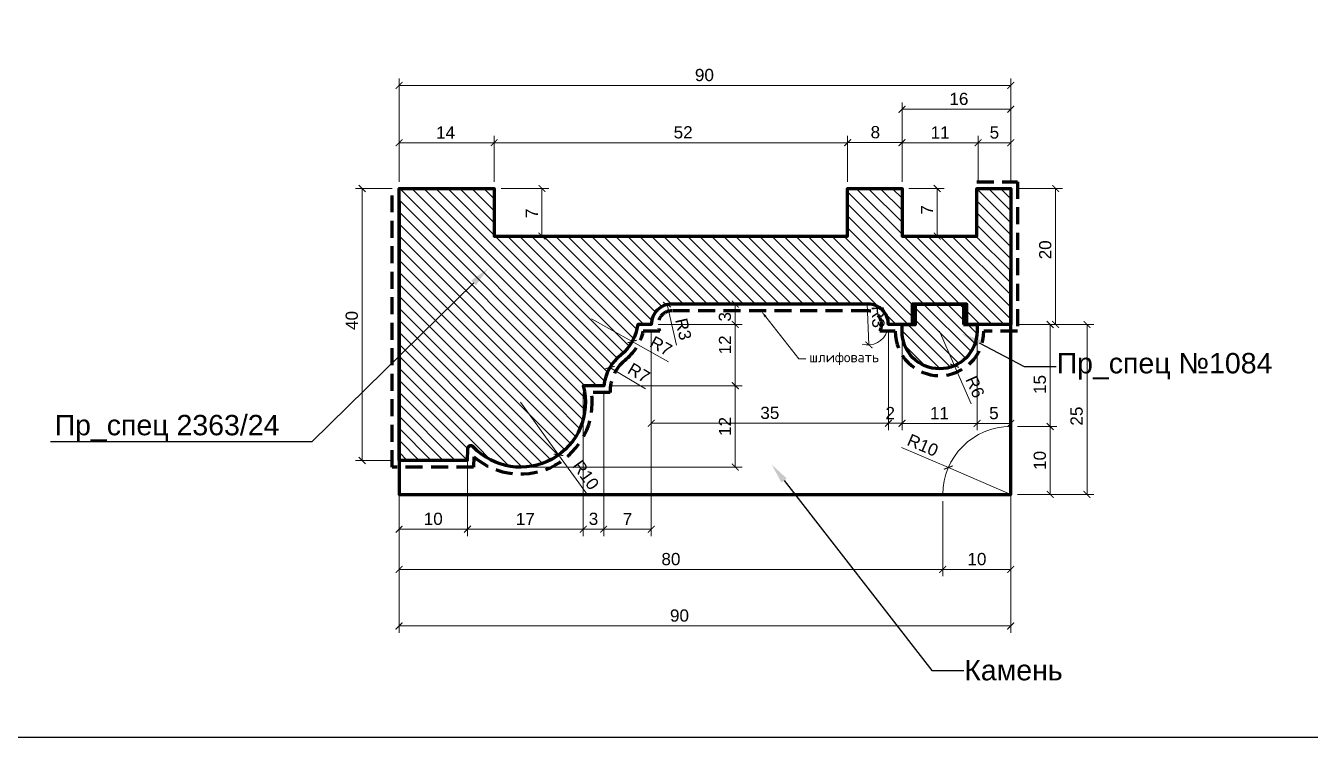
# Model space of a CAD drawing. Header units: millimetres. Extents: x 107 to 677, y -13925 to -13545.
# Drawn here: x 283.4 to 472.4, y -13925.3 to -13820.6 of the extents above; entities that cross this region are included whole.
import ezdxf
from ezdxf import colors
from ezdxf.entities.mleader import LeaderData, LeaderLine
from ezdxf.math import Vec2, Vec3

# ---------------------------------------------------------------- set-up
doc = ezdxf.new("R2010")
doc.units = ezdxf.units.MM
doc.linetypes.add('HIDDEN', pattern=[0.375, 0.25, -0.125])
doc.layers.add('Outside panel', color=7, linetype='Continuous', lineweight=18, true_color=0x7f5e57)
for name, color, linetype, lineweight in [('линия 15', 7, 'Continuous', 15), ('линия 50', 1, 'Continuous', 100), ('служебный слой РАЗМЕРЫ', 7, 'Continuous', 9)]:
    doc.layers.add(name, color=color, linetype=linetype, lineweight=lineweight)
doc.layers.add('размеры в модели', color=7, linetype='Continuous')
doc.styles.get("Standard").update_dxf_attribs({"font": 'arial.ttf'})
doc.styles.add('ЕСКД профили текст', font='isocpeur.ttf')
doc.dimstyles.new('M_1', dxfattribs={"dimtxt": 1.8, "dimasz": 1, "dimexe": 1, "dimexo": 1, "dimgap": 0.6, "dimtad": 1, "dimdec": 0, "dimdsep": 46, "dimtxsty": 'Standard', "dimblk": 'ARCHTICK', "dimcen": -5, "dimclrd": 7, "dimclre": 7, "dimclrt": 7, "dimadec": 0, "dimazin": 0, "dimtfac": 1, "dimtdec": 0, "dimtmove": 0, "dimatfit": 3, "dimfxl": 1, "dimtolj": 1, "dimtzin": 0, "dimlwd": 5, "dimlwe": 5, "dimarcsym": 0})

# ---------------------------------------------------------------- blocks, each defined once
blk = doc.blocks.new('_ArchTick')
at = {"color": 0, "linetype": 'ByBlock', "const_width": 0.15}
blk.add_lwpolyline([(-0.5, -0.5), (0.5, 0.5)], dxfattribs=at)
blk = doc.blocks.new('*D40')
at = {"layer": 'Defpoints', "color": 0, "ltscale": 1000, "transparency": 16777216}
for p in [(412.36, -13844.59), (412.36, -13851.59), (417.54, -13851.59)]:
    blk.add_point(p, dxfattribs=at)
at = {"layer": 'линия 15', "color": 7, "lineweight": 5, "ltscale": 1000, "transparency": 16777216}
for p, q in [((413.36, -13844.59), (418.54, -13844.59)), ((417.54, -13844.59), (417.54, -13851.59)), ((413.36, -13851.59), (418.54, -13851.59))]:
    blk.add_line(p, q, dxfattribs=at)
for p, rotation in [((417.54, -13844.59), 90), ((417.54, -13851.59), 270)]:
    blk.add_blockref('_ArchTick', p, dxfattribs=dict(at, rotation=rotation))
at = {"layer": 'линия 15', "color": 7, "ltscale": 1000, "transparency": 16777216, "insert": (416.04, -13847.73), "char_height": 1.8, "attachment_point": 5, "rotation": 90}
blk.add_mtext('\\A1;7', dxfattribs=at)
blk = doc.blocks.new('*D39')
at = {"layer": 'Defpoints', "color": 0, "ltscale": 1000, "transparency": 16777216}
for p in [(428.36, -13829.41), (338.36, -13844.59), (428.36, -13844.62)]:
    blk.add_point(p, dxfattribs=at)
at = {"layer": 'линия 15', "color": 7, "lineweight": 5, "ltscale": 1000, "transparency": 16777216}
for p, q in [((338.36, -13843.59), (338.36, -13828.41)), ((338.36, -13829.41), (428.36, -13829.41)), ((428.36, -13843.62), (428.36, -13828.41))]:
    blk.add_line(p, q, dxfattribs=at)
at = {"layer": 'линия 15', "color": 7, "lineweight": 5, "ltscale": 1000, "transparency": 16777216, "rotation": 180}
blk.add_blockref('_ArchTick', (338.36, -13829.41), dxfattribs=at)
at = {"layer": 'линия 15', "color": 7, "lineweight": 5, "ltscale": 1000, "transparency": 16777216}
blk.add_blockref('_ArchTick', (428.36, -13829.41), dxfattribs=at)
at = {"layer": 'линия 15', "color": 7, "ltscale": 1000, "transparency": 16777216, "insert": (383.29, -13827.9), "char_height": 1.8, "attachment_point": 5}
blk.add_mtext('\\A1;90', dxfattribs=at)
blk = doc.blocks.new('*D38')
at = {"layer": 'Defpoints', "color": 0, "ltscale": 1000, "transparency": 16777216}
for p in [(412.36, -13837.83), (404.36, -13844.59), (412.36, -13844.59)]:
    blk.add_point(p, dxfattribs=at)
at = {"layer": 'линия 15', "color": 7, "lineweight": 5, "ltscale": 1000, "transparency": 16777216}
for p, q in [((404.36, -13843.59), (404.36, -13836.83)), ((412.36, -13843.59), (412.36, -13836.83)), ((404.36, -13837.83), (412.36, -13837.83))]:
    blk.add_line(p, q, dxfattribs=at)
at = {"layer": 'линия 15', "color": 7, "lineweight": 5, "ltscale": 1000, "transparency": 16777216, "rotation": 180}
blk.add_blockref('_ArchTick', (404.36, -13837.83), dxfattribs=at)
at = {"layer": 'линия 15', "color": 7, "lineweight": 5, "ltscale": 1000, "transparency": 16777216}
blk.add_blockref('_ArchTick', (412.36, -13837.83), dxfattribs=at)
at = {"layer": 'линия 15', "color": 7, "ltscale": 1000, "transparency": 16777216, "insert": (408.44, -13836.31), "char_height": 1.8, "attachment_point": 5}
blk.add_mtext('\\A1;8', dxfattribs=at)
blk = doc.blocks.new('*D37')
at = {"layer": 'Defpoints', "color": 0, "ltscale": 1000, "transparency": 16777216}
for p in [(404.36, -13837.85), (352.36, -13844.59), (404.36, -13844.59)]:
    blk.add_point(p, dxfattribs=at)
at = {"layer": 'линия 15', "color": 7, "lineweight": 5, "ltscale": 1000, "transparency": 16777216}
for p, q in [((352.36, -13843.59), (352.36, -13836.85)), ((404.36, -13843.59), (404.36, -13836.85)), ((352.36, -13837.85), (404.36, -13837.85))]:
    blk.add_line(p, q, dxfattribs=at)
at = {"layer": 'линия 15', "color": 7, "lineweight": 5, "ltscale": 1000, "transparency": 16777216, "rotation": 180}
blk.add_blockref('_ArchTick', (352.36, -13837.85), dxfattribs=at)
at = {"layer": 'линия 15', "color": 7, "lineweight": 5, "ltscale": 1000, "transparency": 16777216}
blk.add_blockref('_ArchTick', (404.36, -13837.85), dxfattribs=at)
at = {"layer": 'линия 15', "color": 7, "ltscale": 1000, "transparency": 16777216, "insert": (380.16, -13836.33), "char_height": 1.8, "attachment_point": 5}
blk.add_mtext('\\A1;52', dxfattribs=at)
blk = doc.blocks.new('*D36')
at = {"layer": 'Defpoints', "color": 0, "ltscale": 1000, "transparency": 16777216}
for p in [(352.36, -13844.59), (352.36, -13851.59), (359.39, -13851.59)]:
    blk.add_point(p, dxfattribs=at)
at = {"layer": 'линия 15', "color": 7, "lineweight": 5, "ltscale": 1000, "transparency": 16777216}
for p, q in [((353.36, -13844.59), (360.39, -13844.59)), ((359.39, -13844.59), (359.39, -13851.59)), ((353.36, -13851.59), (360.39, -13851.59))]:
    blk.add_line(p, q, dxfattribs=at)
for p, rotation in [((359.39, -13844.59), 90), ((359.39, -13851.59), 270)]:
    blk.add_blockref('_ArchTick', p, dxfattribs=dict(at, rotation=rotation))
at = {"layer": 'линия 15', "color": 7, "ltscale": 1000, "transparency": 16777216, "insert": (357.89, -13848.24), "char_height": 1.8, "attachment_point": 5, "rotation": 90}
blk.add_mtext('\\A1;7', dxfattribs=at)
blk = doc.blocks.new('*D35')
at = {"layer": 'Defpoints', "color": 0, "ltscale": 1000, "transparency": 16777216}
for p in [(428.36, -13832.93), (412.36, -13844.59), (428.36, -13844.59)]:
    blk.add_point(p, dxfattribs=at)
at = {"layer": 'линия 15', "color": 7, "lineweight": 5, "ltscale": 1000, "transparency": 16777216}
for p, q in [((412.36, -13843.59), (412.36, -13831.93)), ((412.36, -13832.93), (428.36, -13832.93)), ((428.36, -13843.59), (428.36, -13831.93))]:
    blk.add_line(p, q, dxfattribs=at)
at = {"layer": 'линия 15', "color": 7, "lineweight": 5, "ltscale": 1000, "transparency": 16777216, "rotation": 180}
blk.add_blockref('_ArchTick', (412.36, -13832.93), dxfattribs=at)
at = {"layer": 'линия 15', "color": 7, "lineweight": 5, "ltscale": 1000, "transparency": 16777216}
blk.add_blockref('_ArchTick', (428.36, -13832.93), dxfattribs=at)
at = {"layer": 'линия 15', "color": 7, "ltscale": 1000, "transparency": 16777216, "insert": (420.73, -13831.41), "char_height": 1.8, "attachment_point": 5}
blk.add_mtext('\\A1;16', dxfattribs=at)
blk = doc.blocks.new('*D30')
at = {"layer": 'Defpoints', "color": 0, "ltscale": 1000, "transparency": 16777216}
for p in [(368.47, -13873.59), (356.23, -13885.58), (387.83, -13885.58)]:
    blk.add_point(p, dxfattribs=at)
at = {"layer": 'линия 15', "color": 7, "lineweight": 5, "ltscale": 1000, "transparency": 16777216}
for p, q in [((369.47, -13873.59), (388.83, -13873.59)), ((387.83, -13873.59), (387.83, -13885.58)), ((357.23, -13885.58), (388.83, -13885.58))]:
    blk.add_line(p, q, dxfattribs=at)
for p, rotation in [((387.83, -13873.59), 90), ((387.83, -13885.58), 270)]:
    blk.add_blockref('_ArchTick', p, dxfattribs=dict(at, rotation=rotation))
at = {"layer": 'линия 15', "color": 7, "ltscale": 1000, "transparency": 16777216, "insert": (386.32, -13879.59), "char_height": 1.8, "attachment_point": 5, "rotation": 90}
blk.add_mtext('\\A1;12', dxfattribs=at)
blk = doc.blocks.new('*D29')
at = {"layer": 'Defpoints', "color": 0, "ltscale": 1000, "transparency": 16777216}
for p in [(378.47, -13861.59), (368.47, -13873.59), (387.83, -13873.59)]:
    blk.add_point(p, dxfattribs=at)
at = {"layer": 'линия 15', "color": 7, "lineweight": 5, "ltscale": 1000, "transparency": 16777216}
for p, q in [((379.47, -13861.59), (388.83, -13861.59)), ((387.83, -13861.59), (387.83, -13873.59)), ((369.47, -13873.59), (388.83, -13873.59))]:
    blk.add_line(p, q, dxfattribs=at)
for p, rotation in [((387.83, -13861.59), 90), ((387.83, -13873.59), 270)]:
    blk.add_blockref('_ArchTick', p, dxfattribs=dict(at, rotation=rotation))
at = {"layer": 'линия 15', "color": 7, "ltscale": 1000, "transparency": 16777216, "insert": (386.32, -13867.59), "char_height": 1.8, "attachment_point": 5, "rotation": 90}
blk.add_mtext('\\A1;12', dxfattribs=at)
blk = doc.blocks.new('*D28')
at = {"layer": 'Defpoints', "color": 0, "ltscale": 1000, "transparency": 16777216}
for p in [(378.47, -13861.59), (387.83, -13861.59), (375.47, -13864.59)]:
    blk.add_point(p, dxfattribs=at)
at = {"layer": 'линия 15', "color": 7, "lineweight": 5, "ltscale": 1000, "transparency": 16777216}
for p, q in [((379.47, -13861.59), (388.83, -13861.59)), ((387.83, -13864.59), (387.83, -13861.59)), ((376.47, -13864.59), (388.83, -13864.59))]:
    blk.add_line(p, q, dxfattribs=at)
for p, rotation in [((387.83, -13861.59), 90), ((387.83, -13864.59), 270)]:
    blk.add_blockref('_ArchTick', p, dxfattribs=dict(at, rotation=rotation))
at = {"layer": 'линия 15', "color": 7, "ltscale": 1000, "transparency": 16777216, "insert": (386.31, -13863.46), "char_height": 1.8, "attachment_point": 5, "rotation": 90}
blk.add_mtext('\\A1;3', dxfattribs=at)
blk = doc.blocks.new('*D27')
at = {"layer": 'Defpoints', "color": 0, "ltscale": 1000, "transparency": 16777216}
for p in [(338.36, -13884.59), (418.36, -13889.59), (338.36, -13900.63)]:
    blk.add_point(p, dxfattribs=at)
at = {"layer": 'линия 15', "color": 7, "lineweight": 5, "ltscale": 1000, "transparency": 16777216}
for p, q in [((338.36, -13885.59), (338.36, -13901.63)), ((418.36, -13890.59), (418.36, -13901.63)), ((418.36, -13900.63), (338.36, -13900.63))]:
    blk.add_line(p, q, dxfattribs=at)
at = {"layer": 'линия 15', "color": 7, "lineweight": 5, "ltscale": 1000, "transparency": 16777216, "rotation": 180}
blk.add_blockref('_ArchTick', (338.36, -13900.63), dxfattribs=at)
at = {"layer": 'линия 15', "color": 7, "lineweight": 5, "ltscale": 1000, "transparency": 16777216}
blk.add_blockref('_ArchTick', (418.36, -13900.63), dxfattribs=at)
at = {"layer": 'линия 15', "color": 7, "ltscale": 1000, "transparency": 16777216, "insert": (378.36, -13899.11), "char_height": 1.8, "attachment_point": 5}
blk.add_mtext('\\A1;80', dxfattribs=at)
blk = doc.blocks.new('*D26')
at = {"layer": 'Defpoints', "color": 0, "ltscale": 1000, "transparency": 16777216}
for p in [(418.36, -13889.59), (428.36, -13889.59), (418.36, -13900.63)]:
    blk.add_point(p, dxfattribs=at)
at = {"layer": 'линия 15', "color": 7, "lineweight": 5, "ltscale": 1000, "transparency": 16777216}
for p, q in [((418.36, -13890.59), (418.36, -13901.63)), ((428.36, -13890.59), (428.36, -13901.63)), ((428.36, -13900.63), (418.36, -13900.63))]:
    blk.add_line(p, q, dxfattribs=at)
at = {"layer": 'линия 15', "color": 7, "lineweight": 5, "ltscale": 1000, "transparency": 16777216, "rotation": 180}
blk.add_blockref('_ArchTick', (418.36, -13900.63), dxfattribs=at)
at = {"layer": 'линия 15', "color": 7, "lineweight": 5, "ltscale": 1000, "transparency": 16777216}
blk.add_blockref('_ArchTick', (428.36, -13900.63), dxfattribs=at)
at = {"layer": 'линия 15', "color": 7, "ltscale": 1000, "transparency": 16777216, "insert": (423.38, -13899.11), "char_height": 1.8, "attachment_point": 5}
blk.add_mtext('\\A1;10', dxfattribs=at)
blk = doc.blocks.new('*D25')
at = {"layer": 'Defpoints', "color": 0, "ltscale": 1000, "transparency": 16777216}
for p in [(419.18, -13885.64), (428.36, -13889.59)]:
    blk.add_point(p, dxfattribs=at)
at = {"layer": 'линия 15', "color": 7, "lineweight": 5, "ltscale": 1000, "transparency": 16777216}
for p in [(412.3, -13882.67), (428.36, -13889.59)]:
    blk.add_line(p, (419.18, -13885.64), dxfattribs=at)
at = {"layer": 'линия 15', "color": 7, "lineweight": 5, "ltscale": 1000, "transparency": 16777216, "rotation": 336.679300267845}
blk.add_blockref('_ArchTick', (419.18, -13885.64), dxfattribs=at)
at = {"layer": 'линия 15', "color": 7, "ltscale": 1000, "transparency": 16777216, "insert": (415.42, -13882.36), "char_height": 1.8, "attachment_point": 5, "rotation": 336.6793}
blk.add_mtext('\\A1;R10', dxfattribs=at)
blk = doc.blocks.new('*D24')
at = {"layer": 'Defpoints', "color": 0, "ltscale": 1000, "transparency": 16777216}
for p in [(428.36, -13864.59), (439.58, -13864.59), (428.36, -13889.59)]:
    blk.add_point(p, dxfattribs=at)
at = {"layer": 'линия 15', "color": 7, "lineweight": 5, "ltscale": 1000, "transparency": 16777216}
for p, q in [((429.36, -13864.59), (440.58, -13864.59)), ((439.58, -13889.59), (439.58, -13864.59)), ((429.36, -13889.59), (440.58, -13889.59))]:
    blk.add_line(p, q, dxfattribs=at)
for p, rotation in [((439.58, -13864.59), 90), ((439.58, -13889.59), 270)]:
    blk.add_blockref('_ArchTick', p, dxfattribs=dict(at, rotation=rotation))
at = {"layer": 'линия 15', "color": 7, "ltscale": 1000, "transparency": 16777216, "insert": (438.06, -13878.07), "char_height": 1.8, "attachment_point": 5, "rotation": 90}
blk.add_mtext('\\A1;25', dxfattribs=at)
blk = doc.blocks.new('*D23')
at = {"layer": 'Defpoints', "color": 0, "ltscale": 1000, "transparency": 16777216}
for p in [(428.36, -13879.59), (428.36, -13889.59), (434.16, -13889.59)]:
    blk.add_point(p, dxfattribs=at)
at = {"layer": 'линия 15', "color": 7, "lineweight": 5, "ltscale": 1000, "transparency": 16777216}
for p, q in [((429.36, -13879.59), (435.16, -13879.59)), ((434.16, -13879.59), (434.16, -13889.59)), ((429.36, -13889.59), (435.16, -13889.59))]:
    blk.add_line(p, q, dxfattribs=at)
for p, rotation in [((434.16, -13879.59), 90), ((434.16, -13889.59), 270)]:
    blk.add_blockref('_ArchTick', p, dxfattribs=dict(at, rotation=rotation))
at = {"layer": 'линия 15', "color": 7, "ltscale": 1000, "transparency": 16777216, "insert": (432.64, -13884.59), "char_height": 1.8, "attachment_point": 5, "rotation": 90}
blk.add_mtext('\\A1;10', dxfattribs=at)
blk = doc.blocks.new('*D22')
at = {"layer": 'Defpoints', "color": 0, "ltscale": 1000, "transparency": 16777216}
for p in [(428.36, -13864.59), (428.36, -13879.59), (434.16, -13879.59)]:
    blk.add_point(p, dxfattribs=at)
at = {"layer": 'линия 15', "color": 7, "lineweight": 5, "ltscale": 1000, "transparency": 16777216}
for p, q in [((429.36, -13864.59), (435.16, -13864.59)), ((434.16, -13864.59), (434.16, -13879.59)), ((429.36, -13879.59), (435.16, -13879.59))]:
    blk.add_line(p, q, dxfattribs=at)
for p, rotation in [((434.16, -13864.59), 90), ((434.16, -13879.59), 270)]:
    blk.add_blockref('_ArchTick', p, dxfattribs=dict(at, rotation=rotation))
at = {"layer": 'линия 15', "color": 7, "ltscale": 1000, "transparency": 16777216, "insert": (432.64, -13873.42), "char_height": 1.8, "attachment_point": 5, "rotation": 90}
blk.add_mtext('\\A1;15', dxfattribs=at)
blk = doc.blocks.new('*D21')
at = {"layer": 'Defpoints', "color": 0, "ltscale": 1000, "transparency": 16777216}
for p in [(338.36, -13844.59), (428.36, -13844.62), (428.36, -13908.94)]:
    blk.add_point(p, dxfattribs=at)
at = {"layer": 'линия 15', "color": 7, "lineweight": 5, "ltscale": 1000, "transparency": 16777216}
for p, q in [((338.36, -13845.59), (338.36, -13909.94)), ((428.36, -13845.62), (428.36, -13909.94)), ((338.36, -13908.94), (428.36, -13908.94))]:
    blk.add_line(p, q, dxfattribs=at)
at = {"layer": 'линия 15', "color": 7, "lineweight": 5, "ltscale": 1000, "transparency": 16777216, "rotation": 180}
blk.add_blockref('_ArchTick', (338.36, -13908.94), dxfattribs=at)
at = {"layer": 'линия 15', "color": 7, "lineweight": 5, "ltscale": 1000, "transparency": 16777216}
blk.add_blockref('_ArchTick', (428.36, -13908.94), dxfattribs=at)
at = {"layer": 'линия 15', "color": 7, "ltscale": 1000, "transparency": 16777216, "insert": (379.62, -13907.42), "char_height": 1.8, "attachment_point": 5}
blk.add_mtext('\\A1;90', dxfattribs=at)
blk = doc.blocks.new('*D18')
at = {"layer": 'Defpoints', "color": 0, "ltscale": 1000, "transparency": 16777216}
for p in [(352.36, -13837.85), (338.36, -13844.59), (352.36, -13844.59)]:
    blk.add_point(p, dxfattribs=at)
at = {"layer": 'линия 15', "color": 7, "lineweight": 5, "ltscale": 1000, "transparency": 16777216}
for p, q in [((338.36, -13843.59), (338.36, -13836.85)), ((352.36, -13843.59), (352.36, -13836.85)), ((338.36, -13837.85), (352.36, -13837.85))]:
    blk.add_line(p, q, dxfattribs=at)
at = {"layer": 'линия 15', "color": 7, "lineweight": 5, "ltscale": 1000, "transparency": 16777216, "rotation": 180}
blk.add_blockref('_ArchTick', (338.36, -13837.85), dxfattribs=at)
at = {"layer": 'линия 15', "color": 7, "lineweight": 5, "ltscale": 1000, "transparency": 16777216}
blk.add_blockref('_ArchTick', (352.36, -13837.85), dxfattribs=at)
at = {"layer": 'линия 15', "color": 7, "ltscale": 1000, "transparency": 16777216, "insert": (345.2, -13836.35), "char_height": 1.8, "attachment_point": 5}
blk.add_mtext('\\A1;14', dxfattribs=at)
blk = doc.blocks.new('*D17')
at = {"layer": 'Defpoints', "color": 0, "ltscale": 1000, "transparency": 16777216}
for p in [(417.88, -13865.59), (420.09, -13870.65)]:
    blk.add_point(p, dxfattribs=at)
at = {"layer": 'линия 15', "color": 7, "lineweight": 5, "ltscale": 1000, "transparency": 16777216}
for p in [(417.88, -13865.59), (422.54, -13876.24)]:
    blk.add_line(p, (420.09, -13870.65), dxfattribs=at)
at = {"layer": 'линия 15', "color": 7, "lineweight": 5, "ltscale": 1000, "transparency": 16777216, "rotation": 113.6330906458843}
blk.add_blockref('_ArchTick', (420.09, -13870.65), dxfattribs=at)
at = {"layer": 'линия 15', "color": 7, "ltscale": 1000, "transparency": 16777216, "insert": (423.11, -13873.76), "char_height": 1.8, "attachment_point": 5, "rotation": 293.6331}
blk.add_mtext('\\A1;R6', dxfattribs=at)
blk = doc.blocks.new('*D16')
at = {"layer": 'Defpoints', "color": 0, "ltscale": 1000, "transparency": 16777216}
for p in [(407.36, -13864.59), (407.49, -13867.59)]:
    blk.add_point(p, dxfattribs=at)
at = {"layer": 'линия 15', "color": 7, "lineweight": 5, "ltscale": 1000, "transparency": 16777216}
blk.add_line((407.22, -13861.5), (407.49, -13867.59), dxfattribs=at)
blk.add_arc((407.36, -13864.59), 3, 253.4818, 340.9002, dxfattribs=at)
at = {"layer": 'линия 15', "color": 7, "lineweight": 5, "ltscale": 1000, "transparency": 16777216, "rotation": 272.580401310598}
blk.add_blockref('_ArchTick', (407.49, -13867.59), dxfattribs=at)
at = {"layer": 'линия 15', "color": 7, "ltscale": 1000, "transparency": 16777216, "insert": (408.83, -13863.48), "char_height": 1.8, "attachment_point": 5, "rotation": 272.5804}
blk.add_mtext('\\A1;R3', dxfattribs=at)
blk = doc.blocks.new('*D15')
at = {"layer": 'Defpoints', "color": 0, "ltscale": 1000, "transparency": 16777216}
for p in [(377.79, -13861.67), (378.47, -13864.59)]:
    blk.add_point(p, dxfattribs=at)
at = {"layer": 'линия 15', "color": 7, "lineweight": 5, "ltscale": 1000, "transparency": 16777216}
blk.add_line((379.17, -13867.62), (377.79, -13861.67), dxfattribs=at)
at = {"layer": 'линия 15', "color": 7, "lineweight": 5, "ltscale": 1000, "transparency": 16777216, "rotation": 103.1196442628011}
blk.add_blockref('_ArchTick', (377.79, -13861.67), dxfattribs=at)
at = {"layer": 'линия 15', "color": 7, "ltscale": 1000, "transparency": 16777216, "insert": (380.19, -13865.27), "char_height": 1.8, "attachment_point": 5, "rotation": 283.1196}
blk.add_mtext('\\A1;R3', dxfattribs=at)
blk = doc.blocks.new('*D14')
at = {"layer": 'Defpoints', "color": 0, "ltscale": 1000, "transparency": 16777216}
for p in [(366.65, -13863.75), (372.65, -13867.1)]:
    blk.add_point(p, dxfattribs=at)
at = {"layer": 'линия 15', "color": 7, "lineweight": 5, "ltscale": 1000, "transparency": 16777216}
for p in [(366.65, -13863.75), (377.98, -13870.07)]:
    blk.add_line(p, (372.65, -13867.1), dxfattribs=at)
at = {"layer": 'линия 15', "color": 7, "lineweight": 5, "ltscale": 1000, "transparency": 16777216, "rotation": 150.8541179519521}
blk.add_blockref('_ArchTick', (372.65, -13867.1), dxfattribs=at)
at = {"layer": 'линия 15', "color": 7, "ltscale": 1000, "transparency": 16777216, "insert": (376.92, -13867.76), "char_height": 1.8, "attachment_point": 5, "rotation": 330.8541}
blk.add_mtext('\\A1;R7', dxfattribs=at)
blk = doc.blocks.new('*D13')
at = {"layer": 'Defpoints', "color": 0, "ltscale": 1000, "transparency": 16777216}
for p in [(369.39, -13870.92), (375.29, -13874.44)]:
    blk.add_point(p, dxfattribs=at)
at = {"layer": 'линия 15', "color": 7, "lineweight": 5, "ltscale": 1000, "transparency": 16777216}
blk.add_line((374.64, -13874.05), (369.39, -13870.92), dxfattribs=at)
at = {"layer": 'линия 15', "color": 7, "lineweight": 5, "ltscale": 1000, "transparency": 16777216, "rotation": 149.1640841343439}
blk.add_blockref('_ArchTick', (369.39, -13870.92), dxfattribs=at)
at = {"layer": 'линия 15', "color": 7, "ltscale": 1000, "transparency": 16777216, "insert": (373.65, -13871.71), "char_height": 1.8, "attachment_point": 5, "rotation": 329.1641}
blk.add_mtext('\\A1;R7', dxfattribs=at)
blk = doc.blocks.new('*D12')
at = {"layer": 'Defpoints', "color": 0, "ltscale": 1000, "transparency": 16777216}
for p in [(356.23, -13876.03), (361.83, -13883.77)]:
    blk.add_point(p, dxfattribs=at)
at = {"layer": 'линия 15', "color": 7, "lineweight": 5, "ltscale": 1000, "transparency": 16777216}
for p in [(356.23, -13876.03), (366.22, -13889.84)]:
    blk.add_line(p, (361.83, -13883.77), dxfattribs=at)
at = {"layer": 'линия 15', "color": 7, "lineweight": 5, "ltscale": 1000, "transparency": 16777216, "rotation": 125.8761396792678}
blk.add_blockref('_ArchTick', (361.83, -13883.77), dxfattribs=at)
at = {"layer": 'линия 15', "color": 7, "ltscale": 1000, "transparency": 16777216, "insert": (365.84, -13886.73), "char_height": 1.8, "attachment_point": 5, "rotation": 305.8761}
blk.add_mtext('\\A1;R10', dxfattribs=at)
blk = doc.blocks.new('*D11')
at = {"layer": 'Defpoints', "color": 0, "ltscale": 1000, "transparency": 16777216}
for p in [(338.36, -13884.59), (348.42, -13882.91), (338.36, -13894.71)]:
    blk.add_point(p, dxfattribs=at)
at = {"layer": 'линия 15', "color": 7, "lineweight": 5, "ltscale": 1000, "transparency": 16777216}
for p, q in [((348.42, -13883.91), (348.42, -13895.71)), ((338.36, -13885.59), (338.36, -13895.71)), ((348.42, -13894.71), (338.36, -13894.71))]:
    blk.add_line(p, q, dxfattribs=at)
at = {"layer": 'линия 15', "color": 7, "lineweight": 5, "ltscale": 1000, "transparency": 16777216, "rotation": 180}
blk.add_blockref('_ArchTick', (338.36, -13894.71), dxfattribs=at)
at = {"layer": 'линия 15', "color": 7, "lineweight": 5, "ltscale": 1000, "transparency": 16777216}
blk.add_blockref('_ArchTick', (348.42, -13894.71), dxfattribs=at)
at = {"layer": 'линия 15', "color": 7, "ltscale": 1000, "transparency": 16777216, "insert": (343.39, -13893.19), "char_height": 1.8, "attachment_point": 5}
blk.add_mtext('\\A1;10', dxfattribs=at)
blk = doc.blocks.new('*D10')
at = {"layer": 'Defpoints', "color": 0, "ltscale": 1000, "transparency": 16777216}
for p in [(365.47, -13873.59), (348.42, -13882.91), (348.42, -13894.71)]:
    blk.add_point(p, dxfattribs=at)
at = {"layer": 'линия 15', "color": 7, "lineweight": 5, "ltscale": 1000, "transparency": 16777216}
for p, q in [((365.47, -13874.59), (365.47, -13895.71)), ((348.42, -13883.91), (348.42, -13895.71)), ((365.47, -13894.71), (348.42, -13894.71))]:
    blk.add_line(p, q, dxfattribs=at)
at = {"layer": 'линия 15', "color": 7, "lineweight": 5, "ltscale": 1000, "transparency": 16777216, "rotation": 180}
blk.add_blockref('_ArchTick', (348.42, -13894.71), dxfattribs=at)
at = {"layer": 'линия 15', "color": 7, "lineweight": 5, "ltscale": 1000, "transparency": 16777216}
blk.add_blockref('_ArchTick', (365.47, -13894.71), dxfattribs=at)
at = {"layer": 'линия 15', "color": 7, "ltscale": 1000, "transparency": 16777216, "insert": (356.94, -13893.21), "char_height": 1.8, "attachment_point": 5}
blk.add_mtext('\\A1;17', dxfattribs=at)
blk = doc.blocks.new('*D9')
at = {"layer": 'Defpoints', "color": 0, "ltscale": 1000, "transparency": 16777216}
for p in [(365.47, -13873.59), (368.47, -13873.59), (365.47, -13894.71)]:
    blk.add_point(p, dxfattribs=at)
at = {"layer": 'линия 15', "color": 7, "lineweight": 5, "ltscale": 1000, "transparency": 16777216}
for p, q in [((365.47, -13874.59), (365.47, -13895.71)), ((368.47, -13874.59), (368.47, -13895.71)), ((368.47, -13894.71), (365.47, -13894.71))]:
    blk.add_line(p, q, dxfattribs=at)
at = {"layer": 'линия 15', "color": 7, "lineweight": 5, "ltscale": 1000, "transparency": 16777216, "rotation": 180}
blk.add_blockref('_ArchTick', (365.47, -13894.71), dxfattribs=at)
at = {"layer": 'линия 15', "color": 7, "lineweight": 5, "ltscale": 1000, "transparency": 16777216}
blk.add_blockref('_ArchTick', (368.47, -13894.71), dxfattribs=at)
at = {"layer": 'линия 15', "color": 7, "ltscale": 1000, "transparency": 16777216, "insert": (366.97, -13893.19), "char_height": 1.8, "attachment_point": 5}
blk.add_mtext('\\A1;3', dxfattribs=at)
blk = doc.blocks.new('*D8')
at = {"layer": 'Defpoints', "color": 0, "ltscale": 1000, "transparency": 16777216}
for p in [(375.47, -13864.59), (368.47, -13873.59), (368.47, -13894.71)]:
    blk.add_point(p, dxfattribs=at)
at = {"layer": 'линия 15', "color": 7, "lineweight": 5, "ltscale": 1000, "transparency": 16777216}
for p, q in [((375.47, -13865.59), (375.47, -13895.71)), ((368.47, -13874.59), (368.47, -13895.71)), ((375.47, -13894.71), (368.47, -13894.71))]:
    blk.add_line(p, q, dxfattribs=at)
at = {"layer": 'линия 15', "color": 7, "lineweight": 5, "ltscale": 1000, "transparency": 16777216, "rotation": 180}
blk.add_blockref('_ArchTick', (368.47, -13894.71), dxfattribs=at)
at = {"layer": 'линия 15', "color": 7, "lineweight": 5, "ltscale": 1000, "transparency": 16777216}
blk.add_blockref('_ArchTick', (375.47, -13894.71), dxfattribs=at)
at = {"layer": 'линия 15', "color": 7, "ltscale": 1000, "transparency": 16777216, "insert": (371.97, -13893.21), "char_height": 1.8, "attachment_point": 5}
blk.add_mtext('\\A1;7', dxfattribs=at)
blk = doc.blocks.new('*D7')
at = {"layer": 'Defpoints', "color": 0, "ltscale": 1000, "transparency": 16777216}
for p in [(375.47, -13864.59), (410.36, -13864.59), (375.47, -13879.12)]:
    blk.add_point(p, dxfattribs=at)
at = {"layer": 'линия 15', "color": 7, "lineweight": 5, "ltscale": 1000, "transparency": 16777216}
for p, q in [((375.47, -13865.59), (375.47, -13880.12)), ((410.36, -13865.59), (410.36, -13880.12)), ((410.36, -13879.12), (375.47, -13879.12))]:
    blk.add_line(p, q, dxfattribs=at)
at = {"layer": 'линия 15', "color": 7, "lineweight": 5, "ltscale": 1000, "transparency": 16777216, "rotation": 180}
blk.add_blockref('_ArchTick', (375.47, -13879.12), dxfattribs=at)
at = {"layer": 'линия 15', "color": 7, "lineweight": 5, "ltscale": 1000, "transparency": 16777216}
blk.add_blockref('_ArchTick', (410.36, -13879.12), dxfattribs=at)
at = {"layer": 'линия 15', "color": 7, "ltscale": 1000, "transparency": 16777216, "insert": (392.91, -13877.6), "char_height": 1.8, "attachment_point": 5}
blk.add_mtext('\\A1;35', dxfattribs=at)
blk = doc.blocks.new('*D6')
at = {"layer": 'Defpoints', "color": 0, "ltscale": 1000, "transparency": 16777216}
for p in [(410.36, -13864.59), (412.36, -13864.59), (410.36, -13879.12)]:
    blk.add_point(p, dxfattribs=at)
at = {"layer": 'линия 15', "color": 7, "lineweight": 5, "ltscale": 1000, "transparency": 16777216}
for p, q in [((410.36, -13865.59), (410.36, -13880.12)), ((412.36, -13865.59), (412.36, -13880.12)), ((412.36, -13879.12), (410.36, -13879.12))]:
    blk.add_line(p, q, dxfattribs=at)
at = {"layer": 'линия 15', "color": 7, "lineweight": 5, "ltscale": 1000, "transparency": 16777216, "rotation": 180}
blk.add_blockref('_ArchTick', (410.36, -13879.12), dxfattribs=at)
at = {"layer": 'линия 15', "color": 7, "lineweight": 5, "ltscale": 1000, "transparency": 16777216}
blk.add_blockref('_ArchTick', (412.36, -13879.12), dxfattribs=at)
at = {"layer": 'линия 15', "color": 7, "ltscale": 1000, "transparency": 16777216, "insert": (410.63, -13877.62), "char_height": 1.8, "attachment_point": 5}
blk.add_mtext('\\A1;2', dxfattribs=at)
blk = doc.blocks.new('*D4')
at = {"layer": 'Defpoints', "color": 0, "ltscale": 1000, "transparency": 16777216}
for p in [(412.36, -13864.59), (423.4, -13864.59), (412.36, -13879.14)]:
    blk.add_point(p, dxfattribs=at)
at = {"layer": 'линия 15', "color": 7, "lineweight": 5, "ltscale": 1000, "transparency": 16777216}
for p, q in [((412.36, -13865.59), (412.36, -13880.14)), ((423.4, -13865.59), (423.4, -13880.14)), ((423.4, -13879.14), (412.36, -13879.14))]:
    blk.add_line(p, q, dxfattribs=at)
at = {"layer": 'линия 15', "color": 7, "lineweight": 5, "ltscale": 1000, "transparency": 16777216, "rotation": 180}
blk.add_blockref('_ArchTick', (412.36, -13879.14), dxfattribs=at)
at = {"layer": 'линия 15', "color": 7, "lineweight": 5, "ltscale": 1000, "transparency": 16777216}
blk.add_blockref('_ArchTick', (423.4, -13879.14), dxfattribs=at)
at = {"layer": 'линия 15', "color": 7, "ltscale": 1000, "transparency": 16777216, "insert": (417.86, -13877.64), "char_height": 1.8, "attachment_point": 5}
blk.add_mtext('\\A1;11', dxfattribs=at)
blk = doc.blocks.new('*D3')
at = {"layer": 'Defpoints', "color": 0, "ltscale": 1000, "transparency": 16777216}
for p in [(428.36, -13844.59), (434.96, -13844.59), (428.36, -13864.59)]:
    blk.add_point(p, dxfattribs=at)
at = {"layer": 'линия 15', "color": 7, "lineweight": 5, "ltscale": 1000, "transparency": 16777216}
for p, q in [((429.36, -13844.59), (435.96, -13844.59)), ((434.96, -13864.59), (434.96, -13844.59)), ((429.36, -13864.59), (435.96, -13864.59))]:
    blk.add_line(p, q, dxfattribs=at)
for p, rotation in [((434.96, -13844.59), 90), ((434.96, -13864.59), 270)]:
    blk.add_blockref('_ArchTick', p, dxfattribs=dict(at, rotation=rotation))
at = {"layer": 'линия 15', "color": 7, "ltscale": 1000, "transparency": 16777216, "insert": (433.44, -13853.61), "char_height": 1.8, "attachment_point": 5, "rotation": 90}
blk.add_mtext('\\A1;20', dxfattribs=at)
blk = doc.blocks.new('*D2')
at = {"layer": 'Defpoints', "color": 0, "ltscale": 1000, "transparency": 16777216}
for p in [(332.93, -13844.59), (338.36, -13844.59), (338.36, -13884.59)]:
    blk.add_point(p, dxfattribs=at)
at = {"layer": 'линия 15', "color": 7, "lineweight": 5, "ltscale": 1000, "transparency": 16777216}
for p, q in [((337.36, -13844.59), (331.93, -13844.59)), ((332.93, -13884.59), (332.93, -13844.59)), ((337.36, -13884.59), (331.93, -13884.59))]:
    blk.add_line(p, q, dxfattribs=at)
for p, rotation in [((332.93, -13844.59), 90), ((332.93, -13884.59), 270)]:
    blk.add_blockref('_ArchTick', p, dxfattribs=dict(at, rotation=rotation))
at = {"layer": 'линия 15', "color": 7, "ltscale": 1000, "transparency": 16777216, "insert": (331.41, -13864), "char_height": 1.8, "attachment_point": 5, "rotation": 90}
blk.add_mtext('\\A1;40', dxfattribs=at)

msp = doc.modelspace()

# ---------------------------------------------------------------- hatches: boundary and pattern name
at = {"layer": 'Outside panel', "ltscale": 1000}
h = msp.add_hatch(dxfattribs=at)
h.set_pattern_fill('ANSI31', color=256, scale=10, angle=90)
h.set_pattern_definition([(135, (-312345.5671, 81573.799), (-0.8838834765, -0.8838834765), [])])
edge = h.paths.add_edge_path()
edge.add_line((375.47, -13864.59), (373.47, -13864.59))
edge.add_arc((366.64, -13863.75), 6.87, 308.9578, 352.9306, ccw=False)
edge.add_arc((375.29, -13874.44), 6.88, 128.9578, 172.9306)
edge.add_line((368.47, -13873.59), (365.47, -13873.59))
edge.add_arc((356.23, -13876.03), 9.55, -136.6618, 14.7784, ccw=False)
edge.add_arc((348.92, -13882.93), 0.5, 43.3382, 177.9987)
edge.add_line((348.42, -13882.91), (348.36, -13884.59))
edge.add_line((348.36, -13884.59), (338.36, -13884.59))
edge.add_line((338.36, -13884.59), (338.36, -13844.59))
edge.add_line((338.36, -13844.59), (352.36, -13844.59))
edge.add_line((352.36, -13844.59), (352.36, -13851.59))
edge.add_line((352.36, -13851.59), (404.36, -13851.59))
edge.add_line((404.36, -13851.59), (404.36, -13844.59))
edge.add_line((404.36, -13844.59), (412.36, -13844.59))
edge.add_line((412.36, -13844.59), (412.36, -13851.59))
edge.add_line((412.36, -13851.59), (423.36, -13851.59))
edge.add_line((423.36, -13851.59), (423.36, -13844.59))
edge.add_line((423.36, -13844.59), (428.36, -13844.59))
edge.add_line((428.36, -13844.59), (428.36, -13864.59))
edge.add_line((428.36, -13864.59), (421.9, -13864.59))
edge.add_line((421.9, -13864.59), (421.9, -13861.59))
edge.add_line((421.9, -13861.59), (413.86, -13861.59))
edge.add_line((413.86, -13861.59), (413.86, -13864.59))
edge.add_line((413.86, -13864.59), (410.36, -13864.59))
edge.add_arc((407.36, -13864.59), 3, 359.9988, 449.9981)
edge.add_line((407.36, -13861.59), (378.47, -13861.59))
edge.add_arc((378.47, -13864.59), 3, 89.9981, 179.9988)
h = msp.add_hatch(dxfattribs=at)
h.set_pattern_fill('ANSI31', color=256, scale=10, angle=90)
h.set_pattern_definition([(135, (-312345.5671, 81602.0463), (-0.8838834765, -0.8838834765), [])])
h.paths.add_polyline_path([(423.4, -13864.59), (421.4, -13864.59), (421.4, -13861.59), (414.36, -13861.59), (414.36, -13864.59), (412.36, -13864.59), (412.36, -13865.59, 1), (423.4, -13865.59)])

# ---------------------------------------------------------------- linework, layer by layer
at = {"color": 6, "ltscale": 1000}
msp.add_lwpolyline([(106.98, -13925.32), (676.98, -13925.32), (676.98, -13545.32), (106.98, -13545.32)], close=True, dxfattribs=at)
at = {"color": 0, "linetype": 'ByBlock', "lineweight": 18}
msp.add_arc((428.36, -13889.59), 10, 89.9988, 179.9988, dxfattribs=at)
at = {"layer": 'линия 50', "color": 1, "linetype": 'HIDDEN', "ltscale": 10, "true_color": 0xff0909}
for points in [[(411.36, -13865.59), (409.09, -13865.59, 0.577352), (407.36, -13862.59), (378.47, -13862.59, 0.57735), (376.74, -13865.59), (374.3, -13865.59, -0.16503), (371.6, -13869.87, 0.233367), (369.42, -13874.59), (366.69, -13874.59, -0.689231), (349.38, -13884.06), (349.33, -13885.59), (337.36, -13885.59), (337.36, -13844.59)], [(411.36, -13865.59), (409.09, -13865.59, 0.577352), (407.36, -13862.59), (378.47, -13862.59, 0.57735), (376.74, -13865.59), (374.3, -13865.59, -0.16503), (371.6, -13869.87, 0.233367), (369.42, -13874.59), (366.69, -13874.59, -0.689231), (349.38, -13884.06), (349.33, -13885.59), (337.36, -13885.59), (337.36, -13844.59)], [(411.36, -13865.59), (409.09, -13865.59, 0.577352), (407.36, -13862.59), (378.47, -13862.59, 0.57735), (376.74, -13865.59), (374.3, -13865.59, -0.16503), (371.6, -13869.87, 0.233367), (369.42, -13874.59), (366.69, -13874.59, -0.689231), (349.38, -13884.06), (349.33, -13885.59), (337.36, -13885.59), (337.36, -13844.59)], [(424.4, -13865.59, -1), (411.36, -13865.59), (411.36, -13865.59)]]:
    msp.add_lwpolyline(points, format="xyb", dxfattribs=at)
at = {"layer": 'линия 50', "color": 7}
msp.add_lwpolyline([(423.36, -13844.59), (428.36, -13844.59), (428.36, -13844.59), (428.36, -13844.59), (428.36, -13864.59), (421.9, -13864.59), (421.9, -13861.59), (413.86, -13861.59), (413.86, -13864.59), (413.86, -13864.59), (410.36, -13864.59, 0.414214), (407.36, -13861.59), (378.47, -13861.59, 0.414214), (375.47, -13864.59), (373.47, -13864.59, -0.194257), (370.97, -13869.09, 0.194257), (368.47, -13873.59), (365.47, -13873.59, -0.777359), (349.28, -13882.59, 0.666041), (348.42, -13882.91), (348.36, -13884.59), (338.36, -13884.59), (338.36, -13844.59)], format="xyb", dxfattribs=at)
for points in [[(421.9, -13864.59), (421.9, -13861.59), (413.86, -13861.59), (413.86, -13864.59, -0.01032), (413.86, -13864.59), (410.36, -13864.59, 0.414214), (407.36, -13861.59), (378.47, -13861.59, 0.414214), (375.47, -13864.59), (373.47, -13864.59, -0.194257), (370.97, -13869.09, 0.194257), (368.47, -13873.59), (365.47, -13873.59, -0.777359), (349.28, -13882.59, 0.666041), (348.42, -13882.91), (348.36, -13884.59), (338.36, -13884.59), (338.36, -13844.59), (352.36, -13844.59), (352.36, -13851.59), (404.36, -13851.59), (404.36, -13844.59), (412.36, -13844.59), (412.36, -13851.59), (423.36, -13851.59), (423.36, -13844.59), (428.36, -13844.59), (428.36, -13844.59), (428.36, -13844.59), (428.36, -13864.59)], [(421.4, -13864.59), (423.4, -13864.59), (423.4, -13865.59, -1), (412.36, -13865.59), (412.36, -13864.59), (414.36, -13864.59), (414.36, -13861.59), (421.4, -13861.59)]]:
    msp.add_lwpolyline(points, format="xyb", close=True, dxfattribs=at)
at = {"layer": 'линия 50', "color": 1, "linetype": 'HIDDEN', "ltscale": 10, "true_color": 0xff0909}
msp.add_lwpolyline([(423.36, -13843.59), (429.36, -13843.59), (429.36, -13865.59), (424.4, -13865.59)], dxfattribs=at)
at = {"layer": 'линия 50', "color": 7}
msp.add_lwpolyline([(338.36, -13846.59), (338.36, -13889.59), (428.36, -13889.59), (428.36, -13856.59)], dxfattribs=at)

# ---------------------------------------------------------------- dimensions: what is measured, and where the dimension line sits
at = {"layer": 'линия 15', "color": 7, "ltscale": 1000}
for base, p1, p2, picture, middle in [((428.36, -13829.41), (338.36, -13844.59), (428.36, -13844.62), '*D39', (383.29, -13829.41)), ((428.36, -13832.93), (412.36, -13844.59), (428.36, -13844.59), '*D35', (420.73, -13832.93)), ((352.36, -13837.85), (338.36, -13844.59), (352.36, -13844.59), '*D18', (345.2, -13837.85)), ((404.36, -13837.85), (352.36, -13844.59), (404.36, -13844.59), '*D37', (380.16, -13837.85)), ((412.36, -13837.83), (404.36, -13844.59), (412.36, -13844.59), '*D38', (408.44, -13837.83)), ((428.36, -13908.94), (338.36, -13844.59), (428.36, -13844.62), '*D21', (379.62, -13908.94)), ((410.36, -13879.12), (412.36, -13864.59), (410.36, -13864.59), '*D6', (410.63, -13879.12)), ((412.36, -13879.14), (423.4, -13864.59), (412.36, -13864.59), '*D4', (417.86, -13879.14)), ((418.36, -13900.63), (428.36, -13889.59), (418.36, -13889.59), '*D26', (423.38, -13900.63))]:
    dim = msp.add_linear_dim(base=base, p1=p1, p2=p2, dimstyle='M_1', dxfattribs=at)
    dim.commit()
    dim.dimension.update_dxf_attribs({"geometry": picture, "text_midpoint": middle, "dimtype": 128})
for base, p1, p2 in [((423.56, -13837.85), (412.36, -13844.59), (423.56, -13844.59)), ((428.36, -13837.85), (423.56, -13844.59), (428.36, -13844.59)), ((428.36, -13879.14), (423.4, -13864.59), (428.36, -13864.59))]:
    msp.add_linear_dim(base=base, p1=p1, p2=p2, dimstyle='M_1', dxfattribs=at).render()
for base, p1, p2, picture, middle in [((332.93, -13844.59), (338.36, -13884.59), (338.36, -13844.59), '*D2', (332.93, -13864)), ((359.39, -13851.59), (352.36, -13844.59), (352.36, -13851.59), '*D36', (359.39, -13848.24)), ((417.54, -13851.59), (412.36, -13844.59), (412.36, -13851.59), '*D40', (417.54, -13847.73)), ((434.96, -13844.59), (428.36, -13864.59), (428.36, -13844.59), '*D3', (434.96, -13853.61)), ((387.83, -13861.59), (375.47, -13864.59), (378.47, -13861.59), '*D28', (387.83, -13863.46)), ((439.58, -13864.59), (428.36, -13889.59), (428.36, -13864.59), '*D24', (439.58, -13878.07)), ((434.16, -13879.59), (428.36, -13864.59), (428.36, -13879.59), '*D22', (434.16, -13873.42))]:
    dim = msp.add_linear_dim(base=base, p1=p1, p2=p2, angle=90, dimstyle='M_1', dxfattribs=at)
    dim.commit()
    dim.dimension.update_dxf_attribs({"geometry": picture, "text_midpoint": middle, "dimtype": 128})
for base, p1, p2, picture, middle in [((387.83, -13873.59), (378.47, -13861.59), (368.47, -13873.59), '*D29', (386.32, -13867.59)), ((387.83, -13885.58), (368.47, -13873.59), (356.23, -13885.58), '*D30', (386.32, -13879.59)), ((434.16, -13889.59), (428.36, -13879.59), (428.36, -13889.59), '*D23', (432.64, -13884.59))]:
    dim = msp.add_linear_dim(base=base, p1=p1, p2=p2, angle=90, dimstyle='M_1', dxfattribs=at)
    dim.commit()
    dim.dimension.update_dxf_attribs({"geometry": picture, "text_midpoint": middle})
for center, mpoint, picture, middle in [((378.47, -13864.59), (377.79, -13861.67), '*D15', (378.71, -13865.62)), ((407.36, -13864.59), (407.49, -13867.59), '*D16', (407.31, -13863.54)), ((375.29, -13874.44), (369.39, -13870.92), '*D13', (372.88, -13873))]:
    dim = msp.add_radius_dim(center=center, mpoint=mpoint, dimstyle='M_1', dxfattribs=at)
    dim.commit()
    dim.dimension.update_dxf_attribs({"geometry": picture, "text_midpoint": middle, "dimtype": 132})
for center, mpoint, picture, middle in [((366.65, -13863.75), (372.65, -13867.1), '*D14', (376.92, -13867.76)), ((417.88, -13865.59), (420.09, -13870.65), '*D17', (423.11, -13873.76)), ((356.23, -13876.03), (361.83, -13883.77), '*D12', (365.84, -13886.73)), ((428.36, -13889.59), (419.18, -13885.64), '*D25', (415.42, -13882.36))]:
    dim = msp.add_radius_dim(center=center, mpoint=mpoint, dimstyle='M_1', dxfattribs=at)
    dim.commit()
    dim.dimension.update_dxf_attribs({"geometry": picture, "text_midpoint": middle})
for base, p1, p2, picture, middle in [((368.47, -13894.71), (375.47, -13864.59), (368.47, -13873.59), '*D8', (371.97, -13893.21)), ((375.47, -13879.12), (410.36, -13864.59), (375.47, -13864.59), '*D7', (392.91, -13877.6)), ((348.42, -13894.71), (365.47, -13873.59), (348.42, -13882.91), '*D10', (356.94, -13893.21)), ((365.47, -13894.71), (368.47, -13873.59), (365.47, -13873.59), '*D9', (366.97, -13893.19)), ((338.36, -13894.71), (348.42, -13882.91), (338.36, -13884.59), '*D11', (343.39, -13893.19)), ((338.36, -13900.63), (418.36, -13889.59), (338.36, -13884.59), '*D27', (378.36, -13899.11))]:
    dim = msp.add_linear_dim(base=base, p1=p1, p2=p2, dimstyle='M_1', dxfattribs=at)
    dim.commit()
    dim.dimension.update_dxf_attribs({"geometry": picture, "text_midpoint": middle})

# ---------------------------------------------------------------- leaders
at = {"color": 7, "ltscale": 1000}
ml = msp.add_multileader_mtext('Standard', dxfattribs=at)
ml.set_content('{\\C256;\\c0;Камень}', color=7)
ml.set_leader_properties()
ml.build(insert=Vec2(0, 0))
ml.multileader.update_dxf_attribs({"text_right_attachment_type": 6, "dogleg_length": 0.36, "arrow_head_size": 3})
ctx = ml.context
ctx.base_point, ctx.char_height, ctx.arrow_head_size, ctx.landing_gap_size, ctx.plane_origin = Vec3(421.43, -13915.47), 3, 3, 0.09, Vec3(340.42, -13935.64)
ctx.right_attachment = 6
notes = []
notes.append((ctx, [(1, (1, 1, 0), (416.76, -13915.47), (1, 0), 4.68, [(0, [(393.17, -13885.18)], 0, [])])]))
ctx.mtext.insert, ctx.mtext.flow_direction = Vec3(421.52, -13913.94), 5
at = {"layer": 'размеры в модели', "color": 7, "ltscale": 1000}
ml = msp.add_multileader_mtext('Standard', dxfattribs=at)
ml.set_content('\\A1;Пр_спец {\\A0;\\C256;\\c0;2363/24}', color=7)
ml.set_leader_properties()
ml.build(insert=Vec2(0, 0))
ml.multileader.update_dxf_attribs({"text_right_attachment_type": 6, "dogleg_length": 0.36, "arrow_head_size": 3})
ctx = ml.context
ctx.base_point, ctx.char_height, ctx.arrow_head_size, ctx.landing_gap_size, ctx.plane_origin = Vec3(288.06, -13879.93), 3, 3, 0.09, Vec3(319.47, -13911)
ctx.right_attachment, ctx.text_align_type = 6, 2
notes.append((ctx, [(0, (1, 1, 0), (325.52, -13881.85), (-1, 0), 4.68, [(0, [(351.48, -13856.35)], 0, [])])]))
ctx.mtext.insert, ctx.mtext.alignment, ctx.mtext.flow_direction = Vec3(320.76, -13877.89), 3, 5
ml = msp.add_multileader_mtext('Standard', dxfattribs=at)
ml.set_content('\\A1;Пр_спец №1084', color=7)
ml.set_leader_properties()
ml.build(insert=Vec2(0, 0))
ml.multileader.update_dxf_attribs({"text_right_attachment_type": 6, "dogleg_length": 0.36, "arrow_head_size": 3})
ctx = ml.context
ctx.base_point, ctx.char_height, ctx.arrow_head_size, ctx.landing_gap_size, ctx.plane_origin = Vec3(435.02, -13870.76), 3, 3, 0.09, Vec3(406.95, -13904.01)
ctx.right_attachment = 6
notes.append((ctx, [(1, (1, 1, 0), (430.34, -13870.76), (1, 0), 4.68, [(0, [(421.05, -13865.9)], 0, [])])]))
ctx.mtext.insert, ctx.mtext.flow_direction = Vec3(435.11, -13868.78), 5
at = {"layer": 'служебный слой РАЗМЕРЫ'}
ml = msp.add_multileader_mtext('Standard', dxfattribs=at)
ml.set_content('\\A1;шлифовать', color=256, style='ЕСКД профили текст')
ml.set_leader_properties(color=256, linetype='ByLayer', lineweight=-1)
ml.build(insert=Vec2(0, 0))
ml.multileader.update_dxf_attribs({"dogleg_length": 1, "arrow_head_size": 1})
ctx = ml.context
ctx.base_point, ctx.char_height, ctx.arrow_head_size, ctx.landing_gap_size, ctx.plane_origin = Vec3(398.2, -13869.62), 1.5, 1, 0.5, Vec3(411.67, -13843.46)
notes.append((ctx, [(1, (1, 1, 0), (397.2, -13869.62), (1, 0), 1, [(0, [(391.68, -13862.66)], 0, [])])]))
ctx.mtext.insert, ctx.mtext.flow_direction = Vec3(398.7, -13868.65), 5
for ctx, leaders in notes:
    for number, flags, end, landing, length, lines in leaders:
        leader = LeaderData()
        leader.index, (leader.has_last_leader_line, leader.has_dogleg_vector, leader.attachment_direction) = number, flags
        leader.last_leader_point, leader.dogleg_vector, leader.dogleg_length = Vec3(end), Vec3(landing), length
        for number, points, colour, breaks in lines:
            line = LeaderLine()
            line.index, line.vertices, line.color, line.breaks = number, Vec3.list(points), colors.encode_raw_color(colour), breaks
            leader.lines.append(line)
        ctx.leaders.append(leader)

doc.saveas('drawing.dxf')
